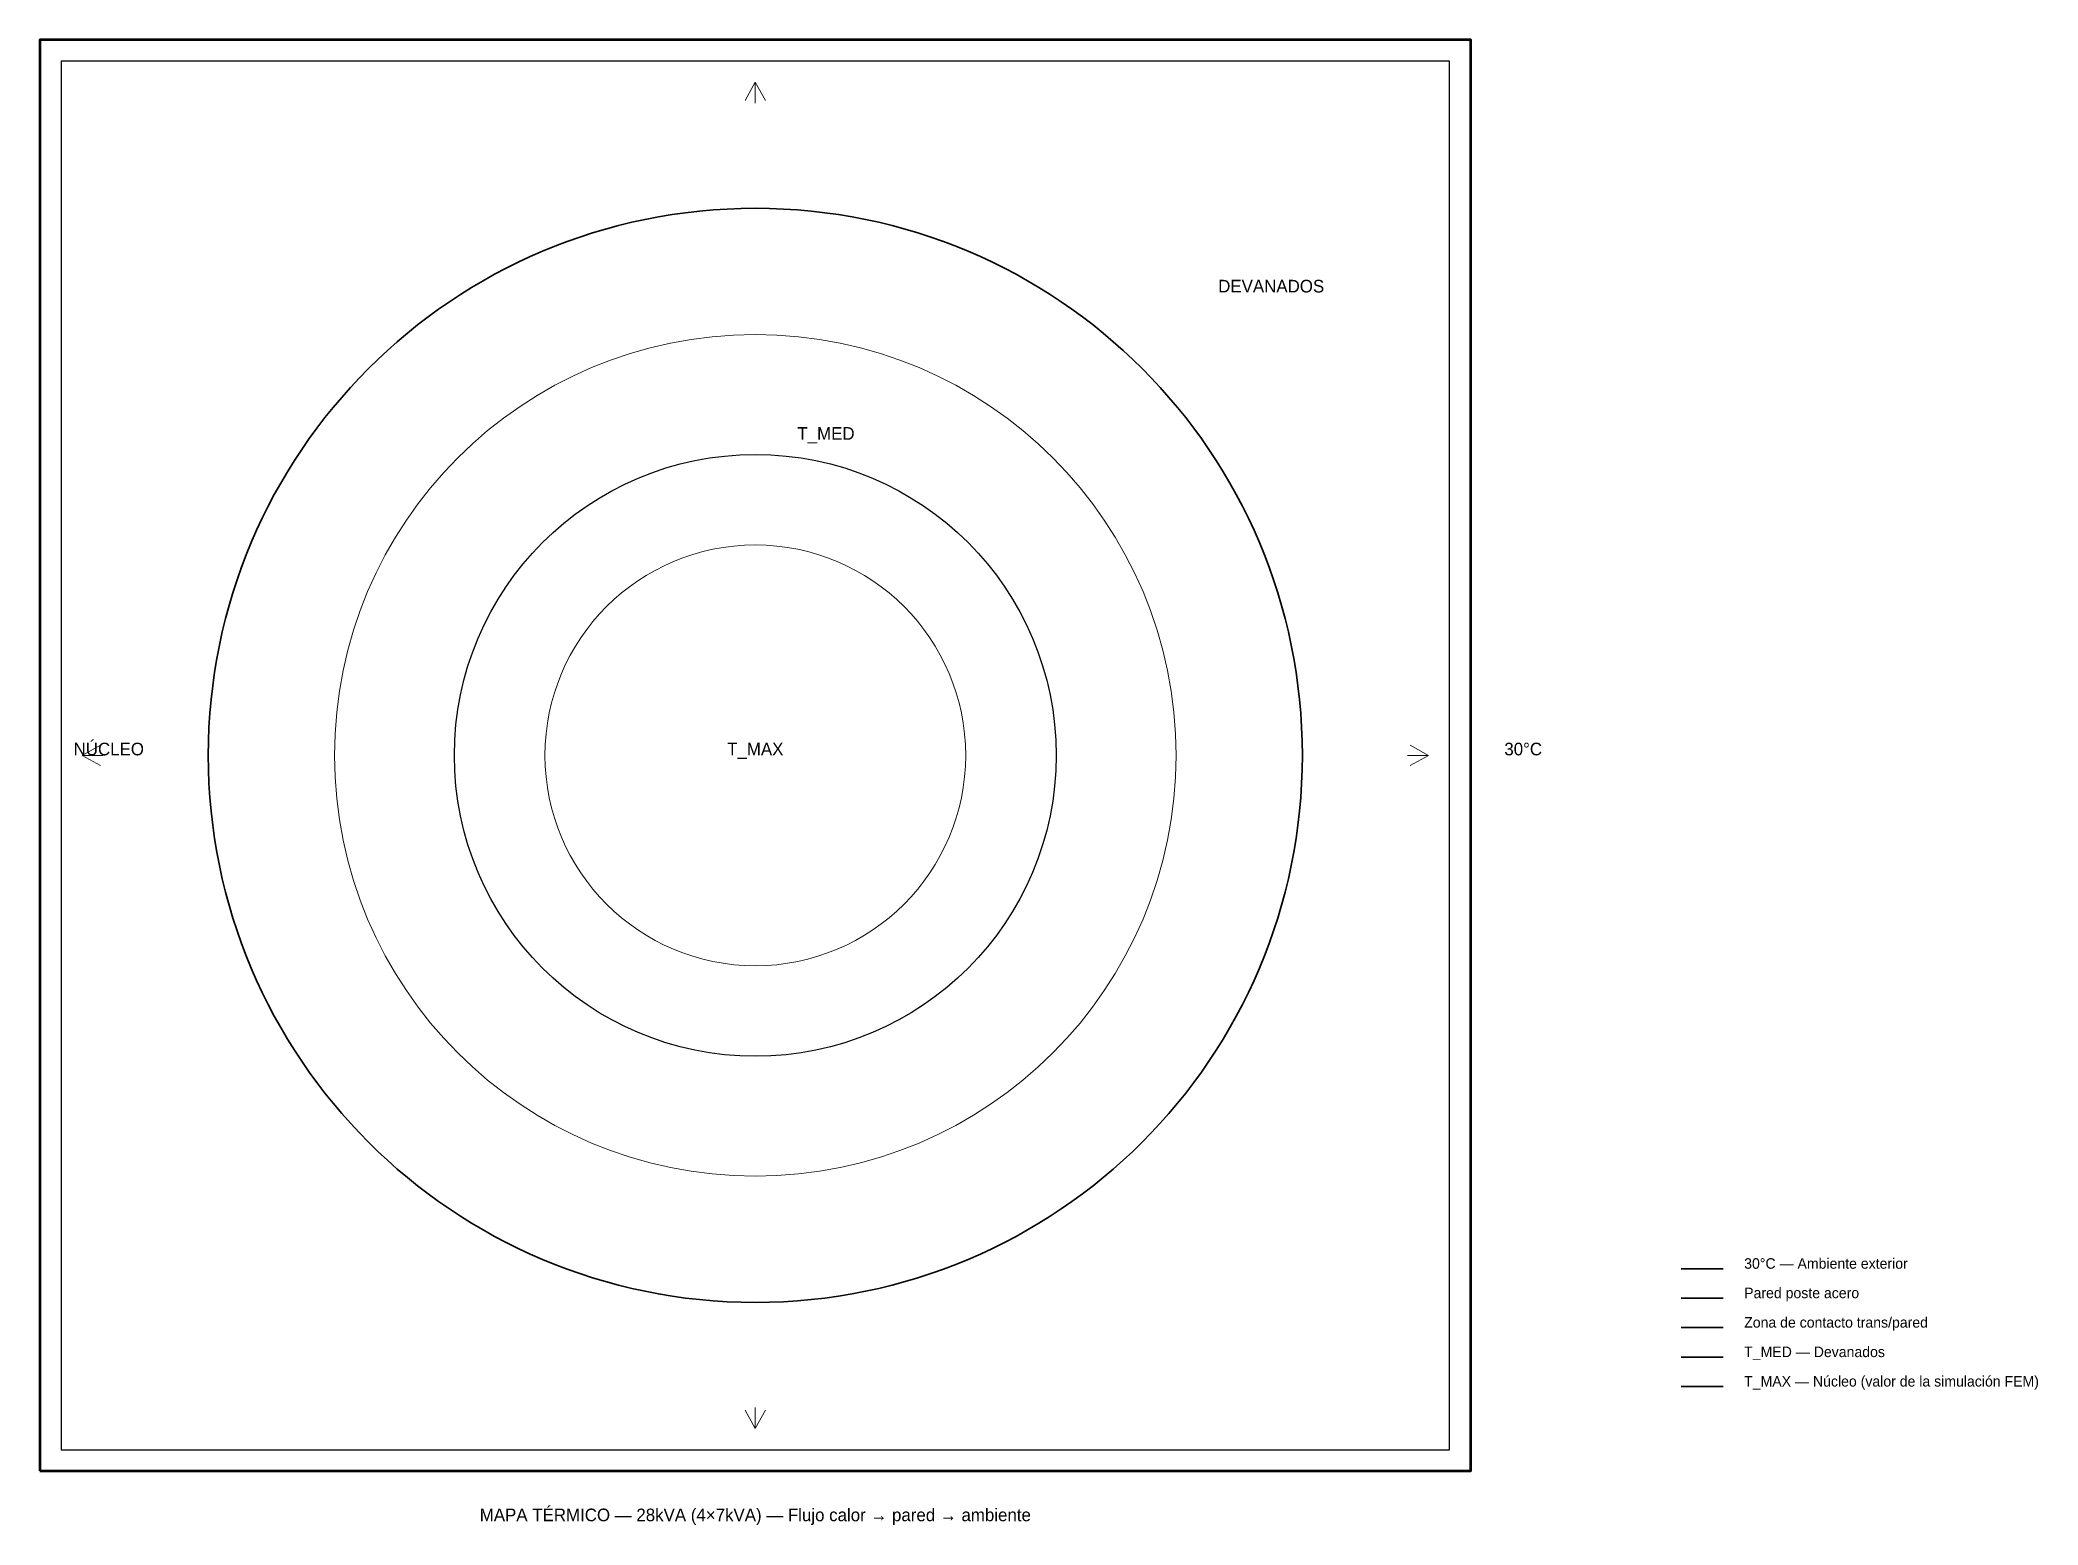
# Model space of a CAD drawing. Header units: millimetres. Extents: x 0 to 475, y -13 to 340.
import ezdxf
from ezdxf.enums import TextEntityAlignment as Align

# ---------------------------------------------------------------- set-up
doc = ezdxf.new("R2010")
doc.units = ezdxf.units.MM

msp = doc.modelspace()

# ---------------------------------------------------------------- linework, layer by layer
at = {"color": 10, "lineweight": 15}
for p, q in [((170, 330), (167.6, 325.61)), ((170, 325), (170, 330)), ((170, 330), (172.4, 325.61)), ((10, 170), (14.39, 172.4)), ((330, 170), (325.61, 172.4)), ((15, 170), (10, 170)), ((10, 170), (14.39, 167.6)), ((325, 170), (330, 170)), ((330, 170), (325.61, 167.6)), ((170, 10), (167.6, 14.39)), ((170, 15), (170, 10)), ((170, 10), (172.4, 14.39))]:
    msp.add_line(p, q, dxfattribs=at)
at = {"color": 140, "lineweight": 30}
msp.add_line((390, 48), (400, 48), dxfattribs=at)
at = {"color": 252, "lineweight": 30}
msp.add_line((390, 41), (400, 41), dxfattribs=at)
at = {"color": 40, "lineweight": 30}
msp.add_line((390, 34), (400, 34), dxfattribs=at)
at = {"color": 30, "lineweight": 30}
msp.add_line((390, 27), (400, 27), dxfattribs=at)
at = {"color": 10, "lineweight": 30}
msp.add_line((390, 20), (400, 20), dxfattribs=at)
at = {"color": 252, "lineweight": 50}
msp.add_lwpolyline([(0, 0), (340, 0), (340, 340), (0, 340)], close=True, dxfattribs=at)
at = {"color": 252, "lineweight": 25}
msp.add_lwpolyline([(5, 5), (335, 5), (335, 335), (5, 335)], close=True, dxfattribs=at)
at = {"color": 40, "lineweight": 35}
msp.add_circle((170, 170), 130, dxfattribs=at)
at = {"color": 30, "lineweight": 20}
msp.add_circle((170, 170), 100, dxfattribs=at)
at = {"color": 140, "lineweight": 25}
msp.add_circle((170, 170), 71.5, dxfattribs=at)
at = {"color": 10, "lineweight": 20}
msp.add_circle((170, 170), 50, dxfattribs=at)

# ---------------------------------------------------------------- texts
at = {"color": 40}
msp.add_text('DEVANADOS', height=3, dxfattribs=at).set_placement((280, 280))
at = {"color": 30}
for s, p in [('T_MED', (180, 245)), ('NÚCLEO', (8, 170))]:
    msp.add_text(s, height=3, dxfattribs=at).set_placement(p)
at = {"color": 10}
msp.add_text('T_MAX', height=3, dxfattribs=at).set_placement((170, 170), align=Align.CENTER)
at = {"color": 140}
msp.add_text('30°C', height=3, dxfattribs=at).set_placement((348, 170))
at = {"color": 7}
for s, p in [('30°C — Ambiente exterior', (405, 48)), ('Pared poste acero', (405, 41)), ('Zona de contacto trans/pared', (405, 34)), ('T_MED — Devanados', (405, 27)), ('T_MAX — Núcleo (valor de la simulación FEM)', (405, 20))]:
    msp.add_text(s, height=2.5, dxfattribs=at).set_placement(p)
msp.add_text('MAPA TÉRMICO — 28kVA (4×7kVA) — Flujo calor → pared → ambiente', height=3, dxfattribs=at).set_placement((170, -12), align=Align.CENTER)

doc.saveas('drawing.dxf')
